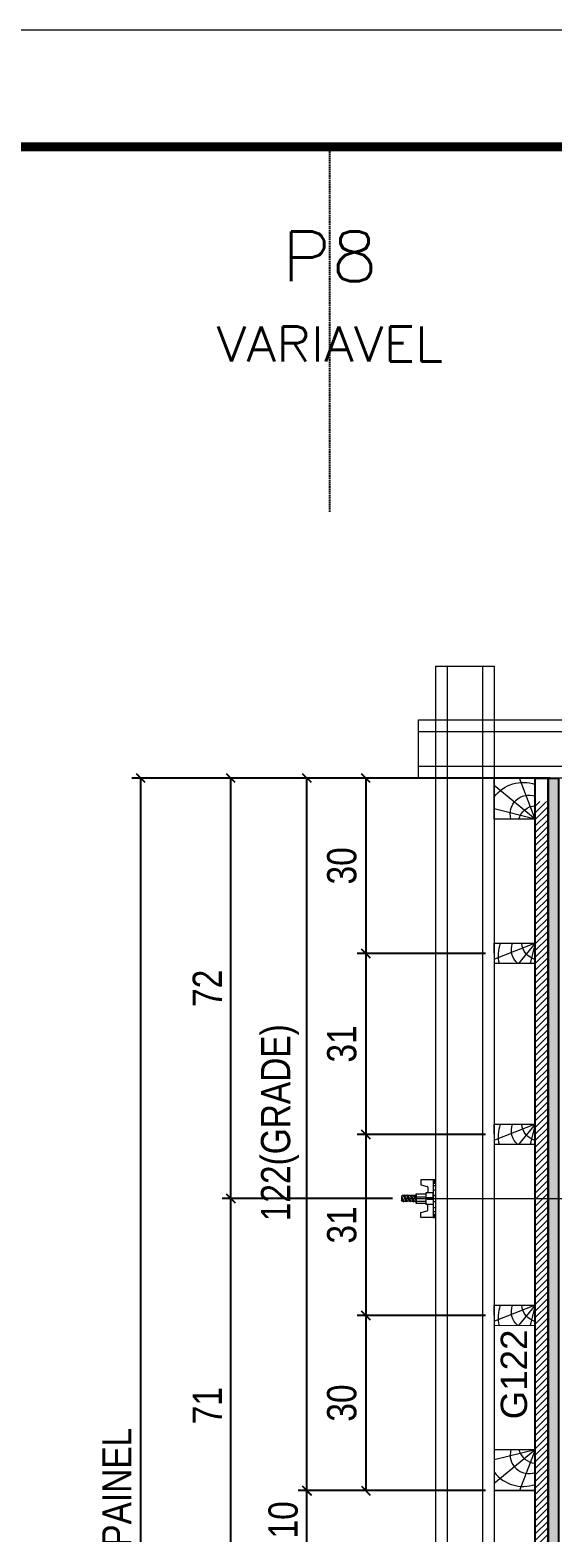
# Model space of a CAD drawing. Header units: millimetres. Extents: x 1945 to 8225, y 304 to 15137.
# Drawn here: x 7371 to 7550, y 12325 to 12840 of the extents above; entities that cross this region are included whole.
import ezdxf
from ezdxf.enums import TextEntityAlignment as Align

# ---------------------------------------------------------------- set-up
doc = ezdxf.new("R2010")
doc.units = ezdxf.units.MM
doc.linetypes.add('DASHED', pattern=[0.75, 0.5, -0.25])
doc.linetypes.add('HIDDEN', pattern=[0.375, 0.25, -0.125])
for name, color, linetype in [('COTA', 241, 'Continuous'), ('Painéis', 200, 'Continuous'), ('SARRAFO', 251, 'Continuous'), ('Texto de Titulo', 7, 'Continuous'), ('Texto Qtd Sarr', 242, 'Continuous'), ('TEXTO_GERAL', 7, 'Continuous')]:
    doc.layers.add(name, color=color, linetype=linetype)
for name, color, linetype, lineweight in [('Folhas', 255, 'Continuous', 9), ('Hachura', 251, 'Continuous', 9), ('Madeira', 126, 'Continuous', 18), ('Perfil Metálico', 224, 'Continuous', 18), ('SARRAFO DE PRESSAO', 251, 'DASHED', 9), ('Texto Seção', 7, 'Continuous', 15)]:
    doc.layers.add(name, color=color, linetype=linetype, lineweight=lineweight)
doc.styles.add('COTA TECNICA 2X', font='techl___.ttf', dxfattribs={"height": 10})
doc.styles.add('ROMANS', font='romans.shx')
doc.styles.add('SANSSERIF', font='sas_____.pfb')
doc.dimstyles.new('SECAO PILAR', dxfattribs={"dimtxt": 10, "dimasz": 3, "dimexe": 3, "dimexo": 3, "dimgap": 3, "dimtad": 1, "dimdec": 1, "dimlfac": 0.5, "dimzin": 12, "dimdsep": 46, "dimtxsty": 'COTA TECNICA 2X', "dimblk1": 'OBLIQUE', "dimblk2": 'OBLIQUE', "dimsah": 1, "dimcen": 0.9, "dimclrd": 256, "dimclre": 256, "dimclrt": 256, "dimadec": 1, "dimazin": 3, "dimtfac": 1, "dimtdec": 1, "dimtmove": 0, "dimatfit": 3, "dimfxl": 1, "dimtolj": 1, "dimtzin": 12, "dimarcsym": 0})

# ---------------------------------------------------------------- blocks, each defined once
blk = doc.blocks.new('9999999999')
at = {"layer": 'Folhas'}
blk.add_lwpolyline([(98138.98, 34190.21), (99623.98, 34190.21), (99623.98, 35240.21), (98138.98, 35240.21)], close=True, dxfattribs=at)
at = {"layer": 'Folhas', "color": 30, "const_width": 3}
blk.add_lwpolyline([(98213.98, 34230.21), (99583.98, 34230.21), (99583.98, 35200.21), (98213.98, 35200.21)], close=True, dxfattribs=at)
blk = doc.blocks.new('titulo1')
at = {"layer": 'Defpoints', "color": 252, "linetype": 'HIDDEN', "ltscale": 2}
blk.add_line((0, 0), (0, 125), dxfattribs=at)
at = {"layer": 'Defpoints', "style": 'ROMANS', "oblique": 15}
blk.add_attdef('FOLHA', text='', height=10, dxfattribs=at).set_placement((0, 15.58), align=Align.MIDDLE_CENTER)
at = {"layer": 'Texto Qtd Sarr', "color": 3, "style": 'ROMANS', "oblique": 15}
for tag, height, p in [('TITULO', 17, (0, 71.45)), ('SEÇÃO', 12, (0, 41.55))]:
    blk.add_attdef(tag, text='', height=height, dxfattribs=at).set_placement(p, align=Align.MIDDLE_CENTER)
blk = doc.blocks.new('_Oblique')
at = {"color": 0, "linetype": 'ByBlock', "lineweight": -2}
blk.add_line((-0.5, -0.5), (0.5, 0.5), dxfattribs=at)
blk = doc.blocks.new('*D473')
at = {"layer": 'COTA', "linetype": 'ByBlock', "lineweight": -2, "transparency": 16777216}
for p, q in [((7494.84, 12439.79), (7436.47, 12439.79)), ((7439.47, 12297.79), (7439.47, 12439.79)), ((7494.84, 12297.79), (7436.47, 12297.79))]:
    blk.add_line(p, q, dxfattribs=at)
at = {"layer": 'Defpoints', "color": 0, "linetype": 'ByBlock', "transparency": 16777216}
for p in [(7439.47, 12439.79), (7497.84, 12439.79), (7497.84, 12297.79)]:
    blk.add_point(p, dxfattribs=at)
at = {"layer": 'COTA', "linetype": 'ByBlock', "lineweight": -2, "transparency": 16777216, "xscale": 3, "yscale": 3, "zscale": 3}
for p, rotation in [((7439.47, 12439.79), 90), ((7439.47, 12297.79), 270)]:
    blk.add_blockref('_Oblique', p, dxfattribs=dict(at, rotation=rotation))
at = {"layer": 'COTA', "linetype": 'ByBlock', "transparency": 16777216, "insert": (7431.4, 12368.79), "char_height": 10, "attachment_point": 5, "rotation": 90, "style": 'COTA TECNICA 2X'}
blk.add_mtext('\\A1;71', dxfattribs=at)
blk = doc.blocks.new('*D474')
at = {"layer": 'COTA', "linetype": 'ByBlock', "lineweight": -2, "transparency": 16777216}
for p, q in [((7548.65, 12583.72), (7405.63, 12583.72)), ((7408.63, 12075.72), (7408.63, 12583.72)), ((7548.65, 12075.72), (7405.63, 12075.72))]:
    blk.add_line(p, q, dxfattribs=at)
at = {"layer": 'Defpoints', "color": 0, "linetype": 'ByBlock', "transparency": 16777216}
for p in [(7408.63, 12583.72), (7551.65, 12583.72), (7551.65, 12075.72)]:
    blk.add_point(p, dxfattribs=at)
at = {"layer": 'COTA', "linetype": 'ByBlock', "lineweight": -2, "transparency": 16777216, "xscale": 3, "yscale": 3, "zscale": 3}
for p, rotation in [((7408.63, 12583.72), 90), ((7408.63, 12075.72), 270)]:
    blk.add_blockref('_Oblique', p, dxfattribs=dict(at, rotation=rotation))
at = {"layer": 'COTA', "linetype": 'ByBlock', "transparency": 16777216, "insert": (7400.52, 12329.72), "char_height": 10, "attachment_point": 5, "rotation": 90, "style": 'COTA TECNICA 2X'}
blk.add_mtext('\\A1;254 PAINEL', dxfattribs=at)
blk = doc.blocks.new('*D482')
at = {"layer": 'COTA', "linetype": 'ByBlock', "lineweight": -2, "transparency": 16777216}
for p, q in [((7526.65, 12583.7), (7436.47, 12583.7)), ((7439.47, 12439.79), (7439.47, 12583.7)), ((7494.84, 12439.79), (7436.47, 12439.79))]:
    blk.add_line(p, q, dxfattribs=at)
at = {"layer": 'Defpoints', "color": 0, "linetype": 'ByBlock', "transparency": 16777216}
for p in [(7439.47, 12583.7), (7529.65, 12583.7), (7497.84, 12439.79)]:
    blk.add_point(p, dxfattribs=at)
at = {"layer": 'COTA', "linetype": 'ByBlock', "lineweight": -2, "transparency": 16777216, "xscale": 3, "yscale": 3, "zscale": 3}
for p, rotation in [((7439.47, 12583.7), 90), ((7439.47, 12439.79), 270)]:
    blk.add_blockref('_Oblique', p, dxfattribs=dict(at, rotation=rotation))
at = {"layer": 'COTA', "linetype": 'ByBlock', "transparency": 16777216, "insert": (7431.4, 12511.75), "char_height": 10, "attachment_point": 5, "rotation": 90, "style": 'COTA TECNICA 2X'}
blk.add_mtext('\\A1;72', dxfattribs=at)
blk = doc.blocks.new('PONTALETE')
at = {"layer": 'Madeira'}
for q in [(2.71, 7), (7, 5.76), (7, 1.74)]:
    blk.add_line((0, 0), q, dxfattribs=at)
blk.add_lwpolyline([(0, 0), (7, 0), (7, 7), (0, 7)], close=True, dxfattribs=at)
for centre, radius, start, end in [((2.04, 0.06), 6.23, 37.2818, 109.0913), ((1.09, 0.9), 3.19, 343.603, 109.9847), ((-0.21, -0.78), 3.09, 14.6322, 86.0383)]:
    blk.add_arc(centre, radius, start, end, dxfattribs=at)
blk = doc.blocks.new('MEIO PONTALETE')
at = {"layer": 'Madeira'}
for q in [(2.71, 7), (3.5, 2.88), (3.5, 0.87)]:
    blk.add_line((0, 0), q, dxfattribs=at)
blk.add_lwpolyline([(0, 0), (3.5, 0), (3.5, 7), (0, 7)], close=True, dxfattribs=at)
for centre, radius, start, end in [((2.04, 0.06), 6.23, 76.4499, 109.0913), ((1.09, 0.9), 3.19, 40.9063, 109.9847), ((-0.21, -0.78), 3.09, 14.6322, 86.0383)]:
    blk.add_arc(centre, radius, start, end, dxfattribs=at)
blk = doc.blocks.new('*D497')
at = {"layer": 'COTA', "lineweight": -2, "transparency": 16777216}
for p, q in [((7526.64, 12583.7), (7482.71, 12583.7)), ((7485.71, 12583.7), (7485.71, 12523.7)), ((7526.65, 12523.7), (7482.71, 12523.7))]:
    blk.add_line(p, q, dxfattribs=at)
at = {"layer": 'Defpoints', "color": 0, "transparency": 16777216}
for p in [(7529.64, 12583.7), (7485.71, 12523.7), (7529.65, 12523.7)]:
    blk.add_point(p, dxfattribs=at)
at = {"layer": 'COTA', "lineweight": -2, "transparency": 16777216, "xscale": 3, "yscale": 3, "zscale": 3}
for p, rotation in [((7485.71, 12583.7), 90), ((7485.71, 12523.7), 270)]:
    blk.add_blockref('_Oblique', p, dxfattribs=dict(at, rotation=rotation))
at = {"layer": 'COTA', "transparency": 16777216, "insert": (7477.49, 12553.7), "char_height": 10, "attachment_point": 5, "rotation": 90, "style": 'COTA TECNICA 2X'}
blk.add_mtext('\\A1;30', dxfattribs=at)
blk = doc.blocks.new('*D498')
at = {"layer": 'COTA', "lineweight": -2, "transparency": 16777216}
for p, q in [((7526.64, 12583.7), (7462.52, 12583.7)), ((7465.52, 12339.71), (7465.52, 12583.7)), ((7526.66, 12339.71), (7462.52, 12339.71))]:
    blk.add_line(p, q, dxfattribs=at)
at = {"layer": 'Defpoints', "color": 0, "transparency": 16777216}
for p in [(7465.52, 12583.7), (7529.64, 12583.7), (7529.66, 12339.71)]:
    blk.add_point(p, dxfattribs=at)
at = {"layer": 'COTA', "lineweight": -2, "transparency": 16777216, "xscale": 3, "yscale": 3, "zscale": 3}
for p, rotation in [((7465.52, 12583.7), 90), ((7465.52, 12339.71), 270)]:
    blk.add_blockref('_Oblique', p, dxfattribs=dict(at, rotation=rotation))
at = {"layer": 'COTA', "transparency": 16777216, "insert": (7456.29, 12465.71), "char_height": 10, "attachment_point": 5, "rotation": 90, "style": 'COTA TECNICA 2X'}
blk.add_mtext('\\A1;122(GRADE)', dxfattribs=at)
blk = doc.blocks.new('*D499')
at = {"layer": 'COTA', "lineweight": -2, "transparency": 16777216}
for p, q in [((7526.65, 12523.7), (7482.71, 12523.7)), ((7485.71, 12523.7), (7485.71, 12461.7)), ((7526.65, 12461.7), (7482.71, 12461.7))]:
    blk.add_line(p, q, dxfattribs=at)
at = {"layer": 'Defpoints', "color": 0, "transparency": 16777216}
for p in [(7529.65, 12523.7), (7485.71, 12461.7), (7529.65, 12461.7)]:
    blk.add_point(p, dxfattribs=at)
at = {"layer": 'COTA', "lineweight": -2, "transparency": 16777216, "xscale": 3, "yscale": 3, "zscale": 3}
for p, rotation in [((7485.71, 12523.7), 90), ((7485.71, 12461.7), 270)]:
    blk.add_blockref('_Oblique', p, dxfattribs=dict(at, rotation=rotation))
at = {"layer": 'COTA', "transparency": 16777216, "insert": (7477.49, 12492.7), "char_height": 10, "attachment_point": 5, "rotation": 90, "style": 'COTA TECNICA 2X'}
blk.add_mtext('\\A1;31', dxfattribs=at)
blk = doc.blocks.new('*D500')
at = {"layer": 'COTA', "lineweight": -2, "transparency": 16777216}
for p, q in [((7526.65, 12461.7), (7482.71, 12461.7)), ((7485.71, 12461.7), (7485.71, 12399.7)), ((7526.65, 12399.7), (7482.71, 12399.7))]:
    blk.add_line(p, q, dxfattribs=at)
at = {"layer": 'Defpoints', "color": 0, "transparency": 16777216}
for p in [(7529.65, 12461.7), (7485.71, 12399.7), (7529.65, 12399.7)]:
    blk.add_point(p, dxfattribs=at)
at = {"layer": 'COTA', "lineweight": -2, "transparency": 16777216, "xscale": 3, "yscale": 3, "zscale": 3}
for p, rotation in [((7485.71, 12461.7), 90), ((7485.71, 12399.7), 270)]:
    blk.add_blockref('_Oblique', p, dxfattribs=dict(at, rotation=rotation))
at = {"layer": 'COTA', "transparency": 16777216, "insert": (7477.49, 12430.7), "char_height": 10, "attachment_point": 5, "rotation": 90, "style": 'COTA TECNICA 2X'}
blk.add_mtext('\\A1;31', dxfattribs=at)
blk = doc.blocks.new('*D501')
at = {"layer": 'COTA', "lineweight": -2, "transparency": 16777216}
for p, q in [((7526.65, 12399.7), (7482.71, 12399.7)), ((7485.71, 12399.7), (7485.71, 12339.71)), ((7526.65, 12339.71), (7482.71, 12339.71))]:
    blk.add_line(p, q, dxfattribs=at)
at = {"layer": 'Defpoints', "color": 0, "transparency": 16777216}
for p in [(7529.65, 12399.7), (7485.71, 12339.71), (7529.65, 12339.71)]:
    blk.add_point(p, dxfattribs=at)
at = {"layer": 'COTA', "lineweight": -2, "transparency": 16777216, "xscale": 3, "yscale": 3, "zscale": 3}
for p, rotation in [((7485.71, 12399.7), 90), ((7485.71, 12339.71), 270)]:
    blk.add_blockref('_Oblique', p, dxfattribs=dict(at, rotation=rotation))
at = {"layer": 'COTA', "transparency": 16777216, "insert": (7477.49, 12369.71), "char_height": 10, "attachment_point": 5, "rotation": 90, "style": 'COTA TECNICA 2X'}
blk.add_mtext('\\A1;30', dxfattribs=at)
blk = doc.blocks.new('*D1417')
at = {"layer": 'COTA', "lineweight": -2, "transparency": 16777216}
for p, q in [((7526.63, 12339.7), (7462.51, 12339.7)), ((7465.51, 12319.7), (7465.51, 12339.7)), ((7526.66, 12319.7), (7462.51, 12319.7))]:
    blk.add_line(p, q, dxfattribs=at)
at = {"layer": 'Defpoints', "color": 0, "transparency": 16777216}
for p in [(7465.51, 12339.7), (7529.63, 12339.7), (7529.66, 12319.7)]:
    blk.add_point(p, dxfattribs=at)
at = {"layer": 'COTA', "lineweight": -2, "transparency": 16777216, "xscale": 3, "yscale": 3, "zscale": 3}
for p, rotation in [((7465.51, 12339.7), 90), ((7465.51, 12319.7), 270)]:
    blk.add_blockref('_Oblique', p, dxfattribs=dict(at, rotation=rotation))
at = {"layer": 'COTA', "transparency": 16777216, "insert": (7457.41, 12329.7), "char_height": 10, "attachment_point": 5, "rotation": 90, "style": 'COTA TECNICA 2X'}
blk.add_mtext('\\A1;10', dxfattribs=at)
blk = doc.blocks.new('C')
at = {"layer": 'Hachura', "color": 0}
for p, q in [((0, 3.22), (0, -3.22)), ((0.45, 3.22), (0, 3.22)), ((0.46, 3.16), (0, 3.16)), ((0.46, 3.05), (0, 3.05)), ((0.46, 2.88), (0, 2.88)), ((0, 2.75), (0, -1.16)), ((0.46, 2.65), (0, 2.65)), ((0.45, -3.23), (0.45, 3.22)), ((0.45, 3.22), (2.58, 3.22)), ((2.58, 3.22), (2.58, 2.39)), ((0.46, 2.23), (0, 2.23)), ((0.46, 1.51), (0, 1.51)), ((0.39, 0.49), (0.17, 0.49)), ((1.74, 0.97), (0.45, 0.97)), ((1.45, 0.1), (0.45, 0.1)), ((1.35, 1.94), (1.35, 0.96)), ((2.58, 2.39), (1.47, 2.09)), ((1.74, -0.97), (1.74, 0.97)), ((1.74, 0.97), (1.74, 0.84)), ((1.74, 0.97), (1.74, 0.84)), ((1.74, 0.84), (3.35, 0.84)), ((3.35, 0.45), (1.74, 0.45)), ((3.32, 0.84), (3.32, -0.84)), ((3.35, 0.84), (3.35, -0.84)), ((3.68, 0.45), (3.35, 0.45)), ((3.84, -0.52), (3.35, 0.45)), ((3.35, 0.06), (3.67, -0.57)), ((3.68, 0.45), (4.16, -0.52)), ((3.72, 0.5), (4.25, -0.57)), ((4.37, -0.55), (3.83, 0.53)), ((4.15, 0.45), (3.93, 0.45)), ((4.42, -0.52), (3.93, 0.45)), ((4.15, 0.45), (4.26, 0.45)), ((4.26, 0.45), (4.74, -0.52)), ((4.3, 0.5), (4.83, -0.57)), ((4.95, -0.55), (4.41, 0.53)), ((4.51, 0.45), (4.84, 0.45)), ((5, -0.52), (4.51, 0.45)), ((4.84, 0.45), (5.32, -0.52)), ((4.88, 0.5), (5.41, -0.57)), ((5.53, -0.55), (4.99, 0.53)), ((5.58, -0.52), (5.09, 0.45)), ((5.42, 0.45), (5.09, 0.45)), ((5.58, -0.52), (5.09, 0.45)), ((5.42, 0.45), (5.74, -0.19)), ((5.46, 0.5), (5.74, -0.07)), ((5.74, 0.19), (5.57, 0.53)), ((5.74, 0.32), (5.68, 0.45)), ((5.68, 0.45), (5.74, 0.45)), ((5.74, 0.45), (5.9, 0.29)), ((5.74, 0.45), (5.74, -0.52)), ((5.9, -0.36), (5.9, 0.29)), ((0.45, 0), (0, 0)), ((0.46, -1.52), (0, -1.52)), ((0.46, -2.23), (0, -2.23)), ((0.08, -0.48), (0.29, -0.48)), ((0.29, -0.48), (0.4, -0.48)), ((0.45, 0), (0.45, -0.97)), ((0.45, -0.16), (1.45, -0.16)), ((0.45, -0.65), (0.45, -0.32)), ((0.45, -3.23), (0.45, -0.65)), ((0.45, -0.97), (1.74, -0.97)), ((1.35, -1.94), (1.35, -0.97)), ((2.58, -2.39), (1.47, -2.1)), ((3.35, -0.32), (1.74, -0.32)), ((3.35, -0.84), (1.74, -0.84)), ((2.58, -3.23), (2.58, -2.39)), ((3.35, -0.07), (3.58, -0.52)), ((3.35, -0.52), (3.58, -0.52)), ((3.84, -0.52), (4.16, -0.52)), ((4.42, -0.52), (4.74, -0.52)), ((4.63, -0.52), (4.74, -0.52)), ((5, -0.52), (5.32, -0.52)), ((5.58, -0.52), (5.74, -0.52)), ((5.74, -0.52), (5.9, -0.36)), ((5.74, -0.52), (5.74, -0.52)), ((0.46, -2.65), (0, -2.65)), ((0.46, -2.88), (0, -2.88)), ((0.46, -3.05), (0, -3.05)), ((0.46, -3.16), (0, -3.16)), ((0, -3.22), (2.57, -3.22))]:
    blk.add_line(p, q, dxfattribs=at)
for centre, radius, start, end in [((1.52, 1.94), 0.161, 104.7436, 180), ((1.44, -0.03), 0.129, 272.695, 87.305), ((3.81, 0.39), 0.143, 25.5688, 154.4312), ((4.39, 0.39), 0.143, 25.5688, 154.4312), ((4.97, 0.39), 0.143, 25.5688, 154.4312), ((5.55, 0.39), 0.143, 25.5688, 154.4312), ((0.17, -0.37), 0.174, 221.744, 317.8592), ((1.52, -1.94), 0.161, 180, 255.2564), ((3.71, -0.4), 0.174, 222.1408, 318.256), ((4.29, -0.4), 0.174, 222.1408, 318.256), ((4.87, -0.4), 0.174, 222.1408, 318.256), ((5.45, -0.4), 0.174, 222.1408, 318.256), ((5.61, -0.4), 0.174, 317.8592, 318.256)]:
    blk.add_arc(centre, radius, start, end, dxfattribs=at)

msp = doc.modelspace()

# ---------------------------------------------------------------- hatches: boundary and pattern name
at = {"layer": 'Hachura'}
h = msp.add_hatch(color=256, dxfattribs=at)
h.dxf.hatch_style = 1
h.paths.add_polyline_path([(7548.05, 12583.72), (7551.65, 12583.72), (7551.65, 12075.72), (7548.05, 12075.72)])
h = msp.add_hatch(dxfattribs=at)
h.set_pattern_fill('ANSI31', color=256, scale=0.5, angle=360, style=0)
h.set_pattern_definition([(45, (18728.3424, 3070.5167), (-1.12253202, 1.12253202), [])])
h.paths.add_polyline_path([(7548.05, 12075.72), (7543.65, 12075.72), (7543.65, 12575.72), (7548.05, 12575.72)])

# ---------------------------------------------------------------- linework, layer by layer
msp.add_line((7498.84, 12439.73), (7638.64, 12439.74), dxfattribs=at)
at = {"layer": 'Madeira'}
for points in [[(7543.65, 12583.72), (7529.65, 12583.7), (7529.65, 12339.71), (7543.65, 12339.72)], [(7543.65, 12339.72), (7529.65, 12339.7), (7529.65, 12075.71), (7543.65, 12075.72)]]:
    msp.add_lwpolyline(points, close=True, dxfattribs=at)
at = {"layer": 'Painéis'}
msp.add_lwpolyline([(7548.05, 12583.72), (7551.65, 12583.72), (7551.65, 12075.72), (7548.05, 12075.72)], close=True, dxfattribs=at)
at = {"layer": 'Perfil Metálico'}
for points in [[(7529.65, 12043.79), (7509.65, 12043.79), (7509.65, 12622.05), (7529.65, 12622.05)], [(7513.65, 12622.05), (7525.65, 12622.05), (7525.65, 12043.79), (7513.65, 12043.79)], [(7503.74, 12583.72), (7503.74, 12603.72), (7898.02, 12603.72), (7898.02, 12583.72)], [(7898.02, 12599.72), (7898.02, 12587.72), (7503.74, 12587.72), (7503.74, 12599.72)]]:
    msp.add_lwpolyline(points, close=True, dxfattribs=at)
at = {"layer": 'SARRAFO'}
msp.add_lwpolyline([(7548.05, 12583.72), (7548.05, 12075.72), (7543.65, 12075.72), (7543.65, 12583.72)], close=True, dxfattribs=at)
msp.add_lwpolyline([(7548.05, 12583.72), (7548.05, 12075.72), (7543.65, 12075.72), (7543.65, 12583.72)], close=True, dxfattribs=at)

# ---------------------------------------------------------------- block references
at = {"layer": 'Hachura', "linetype": 'Continuous', "xscale": 2, "yscale": 2, "zscale": 2, "rotation": 180}
msp.add_blockref('C', (7509.64, 12439.72), dxfattribs=at)
at = {"layer": 'Madeira'}
for name, p, xscale, yscale, zscale, rotation in [('PONTALETE', (7543.65, 12569.72), -2, 2, 2, 0.06291069689670081), ('MEIO PONTALETE', (7543.65, 12527.22), -1.999999997962732, 1.999999997962732, 1.999999997962732, 90.0629106968967), ('MEIO PONTALETE', (7543.65, 12465.22), -1.999999997962732, 1.999999997962732, 1.999999997962732, 90.0629106968967), ('MEIO PONTALETE', (7543.65, 12403.22), -1.999999997962732, 1.999999997962732, 1.999999997962732, 90.0629106968967), ('PONTALETE', (7543.63, 12353.72), 2, 2, 2, 180.0629106968967)]:
    msp.add_blockref(name, p, dxfattribs=dict(at, xscale=xscale, yscale=yscale, zscale=zscale, rotation=rotation))
at = {"layer": 'SARRAFO DE PRESSAO', "color": 6, "linetype": 'ByBlock'}
msp.add_blockref('9999999999', (-91425.62, -22400.25), dxfattribs=at)
at = {"layer": 'Texto Seção'}
ref = msp.add_blockref('titulo1', (7473.36, 12674.96), dxfattribs=at)
ref.add_attrib('TITULO', 'P8', dxfattribs={"layer": 'Texto de Titulo', "color": 7, "height": 17, "style": 'ROMANS', "width": 1.1}).set_placement((7473.36, 12762.46), align=Align.MIDDLE_CENTER)
ref.add_attrib('SEÇÃO', 'VARIAVEL', dxfattribs={"layer": 'Texto de Titulo', "color": 7, "height": 12, "style": 'ROMANS', "width": 1.1}).set_placement((7473.36, 12732.46), align=Align.MIDDLE_CENTER)

# ---------------------------------------------------------------- texts
at = {"layer": 'TEXTO_GERAL', "color": 0, "linetype": 'Continuous', "style": 'SANSSERIF'}
msp.add_text('G122', height=9, rotation=90, dxfattribs=at).set_placement((7536.35, 12364.13), align=Align.MIDDLE_LEFT)

# ---------------------------------------------------------------- dimensions: what is measured, and where the dimension line sits
at = {"layer": 'COTA', "linetype": 'ByBlock'}
dim = msp.add_linear_dim(base=(7408.63, 12583.72), p1=(7551.65, 12075.72), p2=(7551.65, 12583.72), angle=90, text='<> PAINEL', dimstyle='SECAO PILAR', override={"dimtmove": 1}, dxfattribs=at)
dim.commit()
dim.dimension.update_dxf_attribs({"geometry": '*D474', "text_midpoint": (7400.52, 12329.72)})
for base, p1, p2, angle, picture, middle in [((7439.47, 12583.7), (7497.84, 12439.79), (7529.65, 12583.7), 270, '*D482', (7431.4, 12511.75)), ((7439.47, 12439.79), (7497.84, 12297.79), (7497.84, 12439.79), 90, '*D473', (7431.4, 12368.79))]:
    dim = msp.add_linear_dim(base=base, p1=p1, p2=p2, angle=angle, dimstyle='SECAO PILAR', override={"dimtmove": 1}, dxfattribs=at)
    dim.commit()
    dim.dimension.update_dxf_attribs({"geometry": picture, "text_midpoint": middle})
at = {"layer": 'COTA'}
dim = msp.add_linear_dim(base=(7465.52, 12583.7), p1=(7529.66, 12339.71), p2=(7529.64, 12583.7), angle=270, text='<>(GRADE)', dimstyle='SECAO PILAR', dxfattribs=at)
dim.commit()
dim.dimension.update_dxf_attribs({"geometry": '*D498', "text_midpoint": (7465.52, 12465.71), "dimtype": 160})
for base, p1, p2, angle, picture, middle in [((7485.71, 12523.7), (7529.64, 12583.7), (7529.65, 12523.7), 270, '*D497', (7477.49, 12553.7)), ((7485.71, 12461.7), (7529.65, 12523.7), (7529.65, 12461.7), 270, '*D499', (7477.49, 12492.7)), ((7485.71, 12399.7), (7529.65, 12461.7), (7529.65, 12399.7), 270, '*D500', (7477.49, 12430.7)), ((7485.71, 12339.71), (7529.65, 12399.7), (7529.65, 12339.71), 270, '*D501', (7477.49, 12369.71)), ((7465.51, 12339.7), (7529.66, 12319.7), (7529.63, 12339.7), 90, '*D1417', (7457.41, 12329.7))]:
    dim = msp.add_linear_dim(base=base, p1=p1, p2=p2, angle=angle, dimstyle='SECAO PILAR', dxfattribs=at)
    dim.commit()
    dim.dimension.update_dxf_attribs({"geometry": picture, "text_midpoint": middle})

doc.saveas('drawing.dxf')
